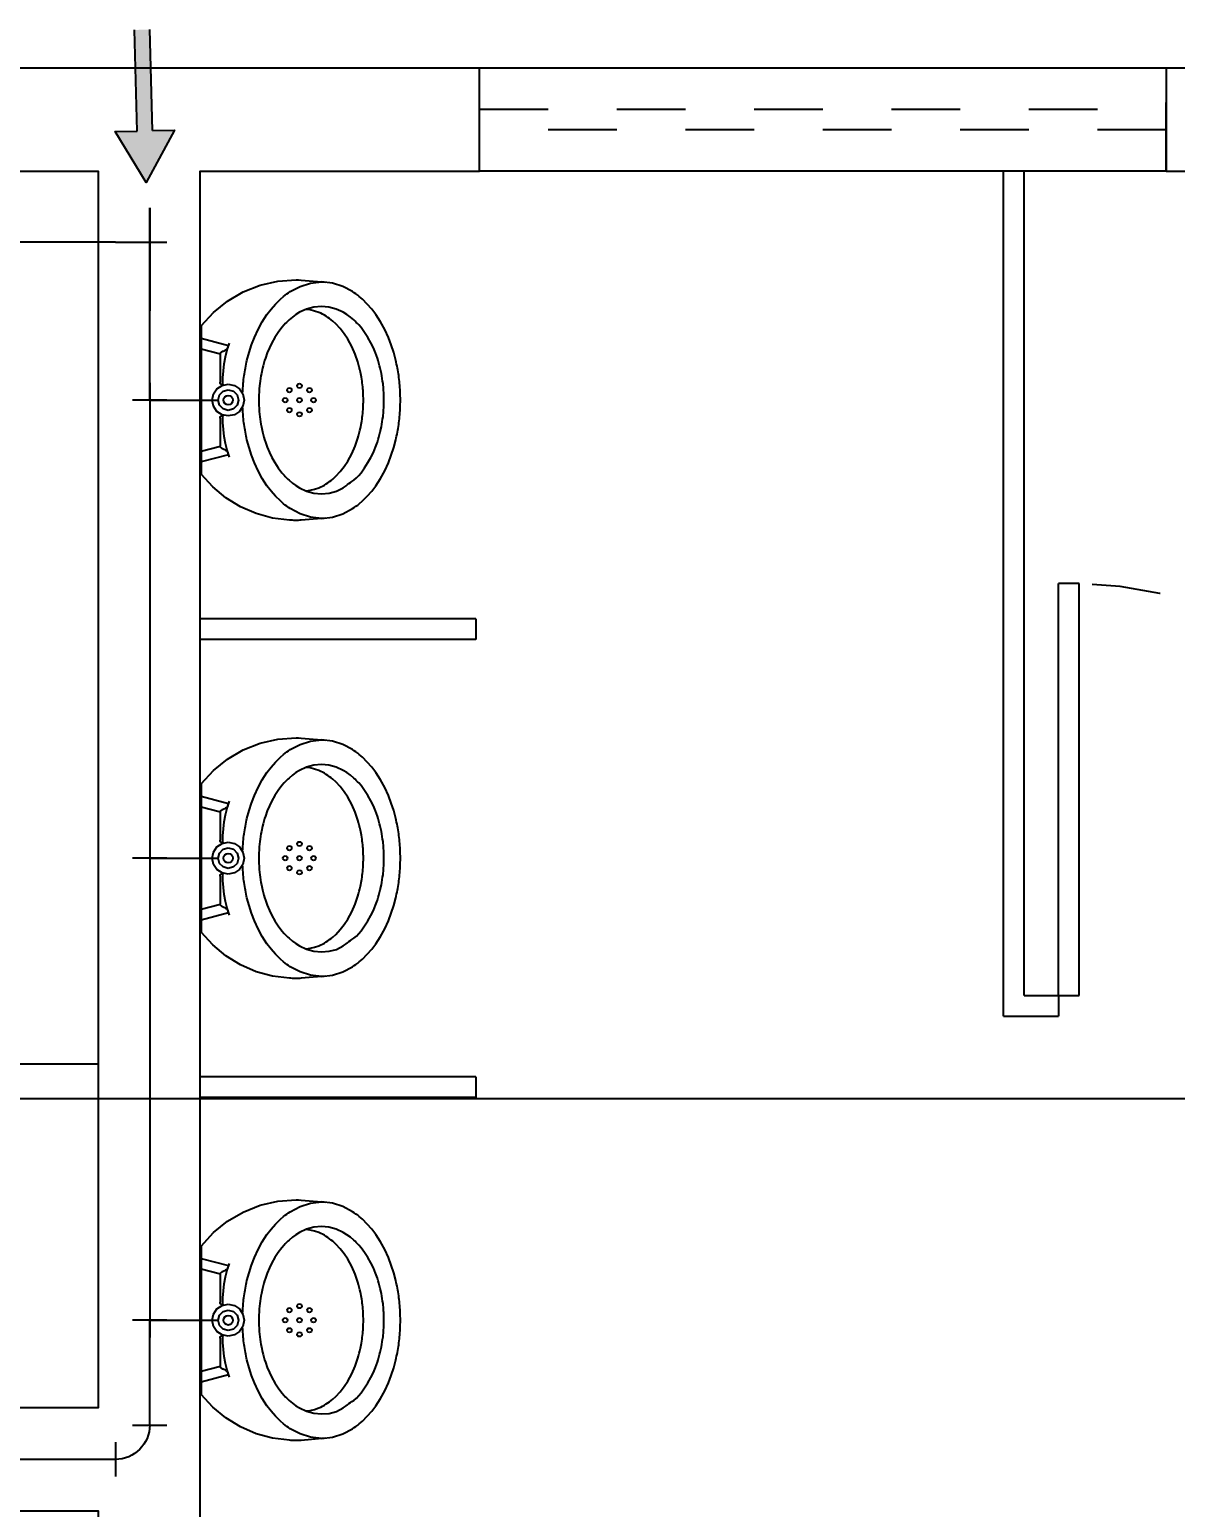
# Model space of a CAD drawing. Header units: millimetres. Extents: x 776 to 1595, y 411 to 1258.
# Drawn here: x 802.384 to 804.052, y 429.282 to 431.433 of the extents above; entities that cross this region are included whole.
import ezdxf

# ---------------------------------------------------------------- set-up
doc = ezdxf.new("R2010")
doc.units = ezdxf.units.MM
doc.linetypes.add('ACAD_ISO03W100', pattern=[30, 12, -18])
for name, color, linetype in [('can02', 2, 'Continuous'), ('CANOS ISO', 2, 'Continuous'), ('ESQUADRIAS', 2, 'Continuous'), ('Fios', 10, 'Continuous'), ('Janela', 2, 'Continuous'), ('pena 01', 1, 'Continuous'), ('pena02', 2, 'Continuous'), ('texto hidro', 1, 'Continuous')]:
    doc.layers.add(name, color=color, linetype=linetype)
doc.styles.get("Standard").update_dxf_attribs({"font": 'ERASLGHT.TTF'})

msp = doc.modelspace()

# ---------------------------------------------------------------- hatches: boundary and pattern name
at = {"layer": 'texto hidro'}
msp.add_hatch(color=256, dxfattribs=at).paths.add_polyline_path([(802.5082, 431.2848), (802.5403, 431.2856), (802.5366, 431.4328), (802.559, 431.4333), (802.5628, 431.2862), (802.5949, 431.287), (802.5535, 431.2109)])

# ---------------------------------------------------------------- linework, layer by layer
at = {"layer": 'can02', "color": 0}
for p, q in [((804.0387, 431.3773), (803.0387, 431.3773)), ((804.0387, 431.2273), (803.0387, 431.2273))]:
    msp.add_line(p, q, dxfattribs=at)
for points in [[(803.0387, 431.3773), (802.0855, 431.3773), (802.0855, 431.2273), (802.4837, 431.2273), (802.4837, 429.4273), (801.5837, 429.4273), (801.5837, 429.2773), (802.4837, 429.2773), (802.4837, 428.9773), (802.6321, 428.9773), (802.6321, 431.2273), (803.0387, 431.2273)], [(804.9919, 431.3773), (804.0387, 431.3773), (804.0387, 431.2273), (804.9919, 431.2273)]]:
    msp.add_lwpolyline(points, close=True, dxfattribs=at)
at = {"layer": 'CANOS ISO', "extrusion": (-1, 0, -5.9952e-15)}
for p, q in [((802.5587, 431.1738, 2.55), (802.5587, 431.0738, 2.55)), ((802.5587, 431.1738, 2.35), (802.5587, 431.0738, 2.35)), ((802.5587, 431.1738, 2.35), (802.5587, 431.1238, 2.45)), ((802.5587, 431.1238, 2.45), (802.5587, 431.1738, 2.55)), ((802.5587, 431.1238, 2.45), (802.5587, 431.0738, 2.35)), ((802.5587, 431.0738, 2.55), (802.5587, 431.1238, 2.45)), ((802.5587, 431.1238, 2.45), (802.5587, 431.0238, 2.45)), ((802.5587, 431.1238, 3.15), (802.5587, 431.1238, 2.55)), ((802.5587, 431.0238, 2.4), (802.5587, 431.0238, 2.5))]:
    msp.add_line(p, q, dxfattribs=at)
at = {"layer": 'CANOS ISO', "extrusion": (1, 0, 1.9984e-15)}
for p, q in [((802.5587, 431.1488, 1.35), (802.5587, 431.0988, 1.35)), ((802.5587, 431.1488, 1.25), (802.5587, 431.0988, 1.25)), ((802.5587, 431.0738, 1.275), (802.5587, 431.0738, 1.325)), ((802.5587, 430.944, 1.275), (802.5587, 430.944, 1.325)), ((802.5587, 430.919, 1.25), (802.5587, 430.869, 1.25)), ((802.5587, 430.844, 1.275), (802.5587, 430.844, 1.325)), ((802.5587, 430.2773, 1.275), (802.5587, 430.2773, 1.325)), ((802.5587, 430.2523, 1.25), (802.5587, 430.2023, 1.25)), ((802.5587, 430.1773, 1.275), (802.5587, 430.1773, 1.325)), ((802.5587, 429.6048, 1.275), (802.5587, 429.6048, 1.325)), ((802.5587, 429.5798, 1.25), (802.5587, 429.5298, 1.25)), ((802.5587, 429.5048, 1.275), (802.5587, 429.5048, 1.325))]:
    msp.add_line(p, q, dxfattribs=at)
at = {"layer": 'CANOS ISO'}
for p, q in [((802.5087, 431.1238, 3.2), (800.6673, 431.1238, 3.2)), ((802.5337, 431.1238, 3.15), (802.5837, 431.1238, 3.15)), ((802.5837, 430.894, 1.15), (802.5337, 430.894, 1.15)), ((802.5587, 430.894, 1.1), (802.6587, 430.894, 1.1)), ((802.5837, 430.2273, 1.15), (802.5337, 430.2273, 1.15)), ((802.5587, 430.2273, 1.1), (802.6587, 430.2273, 1.1)), ((802.5837, 429.5548, 1.15), (802.5337, 429.5548, 1.15)), ((802.5587, 429.5548, 1.1), (802.6587, 429.5548, 1.1)), ((802.5587, 429.5548, 1.1), (802.6587, 429.5548, 1.1))]:
    msp.add_line(p, q, dxfattribs=at)
at = {"layer": 'CANOS ISO', "extrusion": (-1, 0, -1.55431e-15)}
msp.add_line((802.5087, 431.1238, 3.175), (802.5087, 431.1238, 3.225), dxfattribs=at)
at = {"layer": 'CANOS ISO', "extrusion": (-1, 0, -2.44249e-15)}
msp.add_line((802.5587, 431.1238), (802.5587, 431.1238, 2.35), dxfattribs=at)
at = {"layer": 'CANOS ISO', "extrusion": (-1, 0, -3.33067e-15)}
for p, q in [((802.5587, 430.894, 1.3), (802.5587, 431.1238, 1.3)), ((802.5587, 430.894, 1.1), (802.5587, 430.894, 1.3)), ((802.5587, 430.2273, 1.1), (802.5587, 430.2273, 1.3)), ((802.5587, 429.5548, 1.1), (802.5587, 429.5548, 1.3))]:
    msp.add_line(p, q, dxfattribs=at)
at = {"layer": 'CANOS ISO', "extrusion": (1, 0, 3.77476e-15)}
for p, q in [((802.5587, 430.894, 1.3), (802.5587, 430.2273, 1.3)), ((802.5587, 430.2273, 1.3), (802.5587, 429.5548, 1.3)), ((802.5587, 429.4023, 1.3), (802.5587, 429.5548, 1.3)), ((802.5087, 429.3523, 1.3), (802.1678, 429.3523, 1.3))]:
    msp.add_line(p, q, dxfattribs=at)
at = {"layer": 'CANOS ISO', "extrusion": (3.10862e-15, 0, -1)}
for p, q in [((802.5587, 430.894, 1.3), (802.5587, 430.844, 1.3)), ((802.5587, 430.2273, 1.3), (802.5587, 430.1773, 1.3)), ((802.5337, 429.4023, 1.3), (802.5837, 429.4023, 1.3)), ((802.5087, 429.3773, 1.3), (802.5087, 429.3273, 1.3))]:
    msp.add_line(p, q, dxfattribs=at)
at = {"layer": 'CANOS ISO', "extrusion": (1, 0, 2.88658e-15)}
for p, q in [((802.6087, 430.894, 1.125), (802.6087, 430.894, 1.075)), ((802.6087, 430.2273, 1.125), (802.6087, 430.2273, 1.075)), ((802.6087, 429.5548, 1.125), (802.6087, 429.5548, 1.075))]:
    msp.add_line(p, q, dxfattribs=at)
at = {"layer": 'CANOS ISO', "extrusion": (-1, 0, -4.21885e-15)}
msp.add_line((800.5856, 429.8773, 3.2), (804.5187, 429.8773, 3.2), dxfattribs=at)
at = {"layer": 'CANOS ISO', "extrusion": (0, 1, 0)}
msp.add_arc((-802.5087, 3.15, 431.1238), 0.05, 90, 180, dxfattribs=at)
at = {"layer": 'CANOS ISO', "extrusion": (0, 0, -1)}
msp.add_arc((-802.5087, 429.4023, -1.3), 0.05, 180, 270, dxfattribs=at)
at = {"layer": 'ESQUADRIAS', "color": 0}
for p, q in [((803.8321, 430.0273), (803.8821, 430.0273)), ((803.8821, 430.0273), (803.8821, 429.9973)), ((803.8821, 430.0273), (803.9121, 430.0273)), ((803.8021, 429.9973), (803.8821, 429.9973))]:
    msp.add_line(p, q, dxfattribs=at)
at = {"layer": 'Fios', "color": 0}
msp.add_line((802.4837, 429.9273), (801.8337, 429.9273), dxfattribs=at)
for points in [[(802.6949, 431.0515), (802.7196, 431.0612), (802.7453, 431.0672), (802.7717, 431.0692)], [(802.7633, 431.0519), (802.7776, 431.0594), (802.7928, 431.0642), (802.8087, 431.0662)], [(802.7717, 431.0692), (802.7755, 431.0691)], [(802.7755, 431.0691), (802.7793, 431.0688)], [(802.7793, 431.0688), (802.8145, 431.0656)], [(802.854, 431.0519), (802.8398, 431.0594), (802.8246, 431.0642), (802.8087, 431.0662)], [(802.6337, 431.0019), (802.6516, 431.0215), (802.6721, 431.0381), (802.6949, 431.0515)], [(802.7294, 431.0186), (802.7354, 431.0264), (802.742, 431.0338), (802.7489, 431.0408)], [(802.8879, 431.0186), (802.8819, 431.0264), (802.8754, 431.0338), (802.8685, 431.0408)], [(802.7112, 430.9852), (802.7164, 430.9968), (802.7225, 431.0079), (802.7294, 431.0186)], [(802.7769, 431.0218), (802.7715, 431.0184), (802.7664, 431.0148), (802.7615, 431.0107)], [(802.8087, 431.0303), (802.7976, 431.0294), (802.7869, 431.0265), (802.7769, 431.0218)], [(802.8049, 431.0215), (802.7987, 431.0237), (802.7922, 431.0252), (802.7857, 431.0261)], [(802.8404, 431.0218), (802.8304, 431.0265), (802.8197, 431.0294), (802.8087, 431.0303)], [(802.8558, 431.0107), (802.851, 431.0148), (802.8458, 431.0184), (802.8404, 431.0218)], [(802.9062, 430.9852), (802.901, 430.9968), (802.8948, 431.0079), (802.8879, 431.0186)], [(802.6337, 431.0019), (802.6337, 430.7861)], [(802.751, 430.9996), (802.7457, 430.9925), (802.7409, 430.9851), (802.7365, 430.9773)], [(802.847, 430.9827), (802.8419, 430.9906), (802.8361, 430.998), (802.8297, 431.0049)], [(802.8808, 430.9773), (802.8765, 430.9851), (802.8716, 430.9925), (802.8664, 430.9996)], [(802.6337, 430.984), (802.6736, 430.9736)], [(802.6672, 430.9469), (802.669, 430.957), (802.6715, 430.967), (802.6747, 430.9768)], [(802.7003, 430.9518), (802.7033, 430.9632), (802.707, 430.9743), (802.7112, 430.9852)], [(802.7365, 430.9773), (802.733, 430.9701), (802.7299, 430.9627), (802.7272, 430.9551)], [(802.8617, 430.9495), (802.8577, 430.9609), (802.8528, 430.972), (802.847, 430.9827)], [(802.8902, 430.9551), (802.8874, 430.9627), (802.8843, 430.9701), (802.8808, 430.9773)], [(802.917, 430.9518), (802.914, 430.9632), (802.9104, 430.9743), (802.9062, 430.9852)], [(802.6337, 430.9688), (802.6599, 430.962)], [(802.6611, 430.9604), (802.6611, 430.9202)], [(802.6653, 430.9156), (802.6653, 430.9265), (802.6659, 430.9368), (802.6672, 430.9469)], [(802.6498, 430.894), (802.6517, 430.903), (802.6566, 430.9104), (802.664, 430.9153), (802.673, 430.9171)], [(802.6581, 430.894), (802.6601, 430.9015), (802.6655, 430.9068), (802.673, 430.9089)], [(802.6628, 430.9169), (802.6619, 430.9178), (802.6613, 430.9189), (802.6611, 430.9202)], [(802.6665, 430.9158), (802.6639, 430.9163), (802.6628, 430.9169)], [(802.673, 430.9171), (802.682, 430.9153), (802.6893, 430.9104), (802.6943, 430.903), (802.6961, 430.894)], [(802.673, 430.9089), (802.6805, 430.9068), (802.6858, 430.9015), (802.6878, 430.894)], [(802.7587, 430.9086), (802.7592, 430.9103), (802.7604, 430.9115), (802.762, 430.9119)], [(802.762, 430.9053), (802.7604, 430.9058), (802.7592, 430.9069), (802.7587, 430.9086)], [(802.762, 430.9119), (802.7637, 430.9115), (802.7649, 430.9103), (802.7653, 430.9086)], [(802.7653, 430.9086), (802.7649, 430.9069), (802.7637, 430.9058), (802.762, 430.9053)], [(802.7733, 430.9147), (802.7738, 430.9163), (802.775, 430.9175), (802.7766, 430.918)], [(802.7766, 430.9114), (802.775, 430.9118), (802.7738, 430.913), (802.7733, 430.9147)], [(802.7766, 430.918), (802.7783, 430.9175), (802.7795, 430.9163), (802.78, 430.9147)], [(802.78, 430.9147), (802.7795, 430.913), (802.7783, 430.9118), (802.7766, 430.9114)], [(802.7879, 430.9086), (802.7884, 430.9103), (802.7896, 430.9115), (802.7913, 430.9119)], [(802.7913, 430.9053), (802.7896, 430.9058), (802.7884, 430.9069), (802.7879, 430.9086)], [(802.7913, 430.9119), (802.7929, 430.9115), (802.7941, 430.9103), (802.7946, 430.9086)], [(802.7946, 430.9086), (802.7941, 430.9069), (802.7929, 430.9058), (802.7913, 430.9053)], [(802.673, 430.8709), (802.664, 430.8727), (802.6566, 430.8776), (802.6517, 430.885), (802.6498, 430.894)], [(802.673, 430.8791), (802.6655, 430.8812), (802.6601, 430.8865), (802.6581, 430.894)], [(802.6878, 430.894), (802.6858, 430.8865), (802.6805, 430.8812), (802.673, 430.8791)], [(802.6961, 430.894), (802.6943, 430.885), (802.6893, 430.8776), (802.682, 430.8727), (802.673, 430.8709)], [(802.7176, 430.8996), (802.7175, 430.894)], [(802.7175, 430.894), (802.7176, 430.8885)], [(802.7527, 430.894), (802.7531, 430.8957), (802.7543, 430.8969), (802.756, 430.8973)], [(802.756, 430.8907), (802.7543, 430.8912), (802.7531, 430.8923), (802.7527, 430.894)], [(802.756, 430.8973), (802.7577, 430.8969), (802.7588, 430.8957), (802.7593, 430.894)], [(802.7593, 430.894), (802.7588, 430.8923), (802.7577, 430.8912), (802.756, 430.8907)], [(802.7733, 430.894), (802.7738, 430.8957), (802.775, 430.8969), (802.7766, 430.8973)], [(802.7766, 430.8907), (802.775, 430.8912), (802.7738, 430.8923), (802.7733, 430.894)], [(802.7766, 430.8973), (802.7783, 430.8969), (802.7795, 430.8957), (802.78, 430.894)], [(802.78, 430.894), (802.7795, 430.8923), (802.7783, 430.8912), (802.7766, 430.8907)], [(802.794, 430.894), (802.7944, 430.8957), (802.7956, 430.8969), (802.7973, 430.8973)], [(802.7973, 430.8907), (802.7956, 430.8912), (802.7944, 430.8923), (802.794, 430.894)], [(802.7973, 430.8973), (802.799, 430.8969), (802.8002, 430.8957), (802.8006, 430.894)], [(802.8006, 430.894), (802.8002, 430.8923), (802.799, 430.8912), (802.7973, 430.8907)], [(802.8998, 430.894), (802.8998, 430.8996)], [(802.8998, 430.8885), (802.8998, 430.894)], [(802.6611, 430.8679), (802.6613, 430.8691), (802.6619, 430.8702), (802.6628, 430.8712)], [(802.6611, 430.8679), (802.6611, 430.8275)], [(802.6628, 430.8712), (802.6639, 430.8718), (802.6665, 430.8722)], [(802.6672, 430.8411), (802.6659, 430.8513), (802.6653, 430.8615), (802.6653, 430.8724)], [(802.7587, 430.8794), (802.7592, 430.8811), (802.7604, 430.8823), (802.762, 430.8827)], [(802.762, 430.8761), (802.7604, 430.8765), (802.7592, 430.8777), (802.7587, 430.8794)], [(802.762, 430.8827), (802.7637, 430.8823), (802.7649, 430.8811), (802.7653, 430.8794)], [(802.7653, 430.8794), (802.7649, 430.8777), (802.7637, 430.8765), (802.762, 430.8761)], [(802.7733, 430.8734), (802.7738, 430.875), (802.775, 430.8762), (802.7766, 430.8767)], [(802.7766, 430.87), (802.775, 430.8705), (802.7738, 430.8717), (802.7733, 430.8734)], [(802.7766, 430.8767), (802.7783, 430.8762), (802.7795, 430.875), (802.78, 430.8734)], [(802.78, 430.8734), (802.7795, 430.8717), (802.7783, 430.8705), (802.7766, 430.87)], [(802.7879, 430.8794), (802.7884, 430.8811), (802.7896, 430.8823), (802.7913, 430.8827)], [(802.7913, 430.8761), (802.7896, 430.8765), (802.7884, 430.8777), (802.7879, 430.8794)], [(802.7913, 430.8827), (802.7929, 430.8823), (802.7941, 430.8811), (802.7946, 430.8794)], [(802.7946, 430.8794), (802.7941, 430.8777), (802.7929, 430.8765), (802.7913, 430.8761)], [(802.6599, 430.8261), (802.6337, 430.8192)], [(802.6747, 430.8112), (802.6715, 430.821), (802.669, 430.831), (802.6672, 430.8411)], [(802.7112, 430.8028), (802.707, 430.8137), (802.7033, 430.8249), (802.7003, 430.8362)], [(802.7272, 430.8329), (802.7299, 430.8253), (802.733, 430.8179), (802.7365, 430.8107)], [(802.847, 430.8053), (802.8528, 430.816), (802.8577, 430.8271), (802.8617, 430.8386)], [(802.8808, 430.8107), (802.8843, 430.8179), (802.8874, 430.8253), (802.8902, 430.8329)], [(802.9062, 430.8028), (802.9104, 430.8137), (802.914, 430.8249), (802.917, 430.8362)], [(802.6736, 430.8144), (802.6337, 430.804)], [(802.7294, 430.7694), (802.7225, 430.7801), (802.7164, 430.7912), (802.7112, 430.8028)], [(802.7365, 430.8107), (802.7409, 430.803), (802.7457, 430.7956), (802.751, 430.7884)], [(802.8297, 430.7831), (802.8361, 430.79), (802.8419, 430.7974), (802.847, 430.8053)], [(802.8664, 430.7884), (802.8716, 430.7956), (802.8765, 430.803), (802.8808, 430.8107)], [(802.8879, 430.7694), (802.8948, 430.7801), (802.901, 430.7912), (802.9062, 430.8028)], [(802.6907, 430.7387), (802.6695, 430.7518), (802.6504, 430.7676), (802.6337, 430.7861)], [(802.8558, 430.7773), (802.8597, 430.7807), (802.8632, 430.7844), (802.8664, 430.7884)], [(802.7489, 430.7472), (802.742, 430.7542), (802.7354, 430.7616), (802.7294, 430.7694)], [(802.7615, 430.7773), (802.7664, 430.7732), (802.7715, 430.7696), (802.7769, 430.7662)], [(802.7769, 430.7662), (802.7869, 430.7615), (802.7976, 430.7587), (802.8087, 430.7577)], [(802.7858, 430.762), (802.7923, 430.7628), (802.7987, 430.7643), (802.8049, 430.7665)], [(802.8087, 430.7577), (802.8198, 430.7585), (802.8305, 430.7613), (802.8404, 430.7662)], [(802.853, 430.7757), (802.8558, 430.7773)], [(802.8685, 430.7472), (802.8754, 430.7542), (802.8819, 430.7616), (802.8879, 430.7694)], [(802.7621, 430.7194), (802.7374, 430.7222), (802.7135, 430.7288), (802.6907, 430.7387)], [(802.8087, 430.7219), (802.7928, 430.7238), (802.7776, 430.7286), (802.7633, 430.7361)], [(802.8145, 430.7224), (802.7793, 430.7192)], [(802.8087, 430.7219), (802.8246, 430.7238), (802.8398, 430.7286), (802.854, 430.7361)], [(802.6949, 430.3848), (802.7196, 430.3946), (802.7453, 430.4005), (802.7717, 430.4025)], [(802.7633, 430.3853), (802.7776, 430.3928), (802.7928, 430.3975), (802.8087, 430.3995)], [(802.7717, 430.4025), (802.7755, 430.4024)], [(802.7755, 430.4024), (802.7793, 430.4022)], [(802.7793, 430.4022), (802.8145, 430.399)], [(802.854, 430.3853), (802.8398, 430.3928), (802.8246, 430.3975), (802.8087, 430.3995)], [(802.6337, 430.3353), (802.6516, 430.3548), (802.6721, 430.3714), (802.6949, 430.3848)], [(802.7294, 430.3519), (802.7354, 430.3597), (802.742, 430.3671), (802.7489, 430.3742)], [(802.8879, 430.3519), (802.8819, 430.3597), (802.8754, 430.3671), (802.8685, 430.3742)], [(802.7112, 430.3185), (802.7164, 430.3301), (802.7225, 430.3412), (802.7294, 430.3519)], [(802.7769, 430.3551), (802.7715, 430.3518), (802.7664, 430.3481), (802.7615, 430.344)], [(802.8087, 430.3637), (802.7976, 430.3627), (802.7869, 430.3599), (802.7769, 430.3551)], [(802.8049, 430.3549), (802.7987, 430.357), (802.7922, 430.3586), (802.7857, 430.3594)], [(802.8404, 430.3551), (802.8304, 430.3599), (802.8197, 430.3627), (802.8087, 430.3637)], [(802.8558, 430.344), (802.851, 430.3481), (802.8458, 430.3518), (802.8404, 430.3551)], [(802.9062, 430.3185), (802.901, 430.3301), (802.8948, 430.3412), (802.8879, 430.3519)], [(802.6337, 430.3353), (802.6337, 430.1194)], [(802.751, 430.3329), (802.7457, 430.3258), (802.7409, 430.3184), (802.7365, 430.3107)], [(802.847, 430.3161), (802.8419, 430.324), (802.8361, 430.3314), (802.8297, 430.3382)], [(802.8808, 430.3107), (802.8765, 430.3184), (802.8716, 430.3258), (802.8664, 430.3329)], [(802.6337, 430.3174), (802.6736, 430.3069)], [(802.6672, 430.2803), (802.669, 430.2904), (802.6715, 430.3003), (802.6747, 430.3101)], [(802.7003, 430.2852), (802.7033, 430.2965), (802.707, 430.3076), (802.7112, 430.3185)], [(802.7365, 430.3107), (802.733, 430.3034), (802.7299, 430.296), (802.7272, 430.2885)], [(802.8617, 430.2828), (802.8577, 430.2943), (802.8528, 430.3053), (802.847, 430.3161)], [(802.8902, 430.2885), (802.8874, 430.296), (802.8843, 430.3034), (802.8808, 430.3107)], [(802.917, 430.2852), (802.914, 430.2965), (802.9104, 430.3076), (802.9062, 430.3185)], [(802.6337, 430.3021), (802.6599, 430.2953)], [(802.6611, 430.2937), (802.6611, 430.2535)], [(802.6653, 430.2489), (802.6653, 430.2598), (802.6659, 430.2701), (802.6672, 430.2803)], [(802.6498, 430.2273), (802.6517, 430.2363), (802.6566, 430.2437), (802.664, 430.2487), (802.673, 430.2505)], [(802.6581, 430.2273), (802.6601, 430.2348), (802.6655, 430.2402), (802.673, 430.2422)], [(802.6628, 430.2502), (802.6619, 430.2511), (802.6613, 430.2522), (802.6611, 430.2535)], [(802.6665, 430.2492), (802.6639, 430.2496), (802.6628, 430.2502)], [(802.673, 430.2505), (802.682, 430.2487), (802.6893, 430.2437), (802.6943, 430.2363), (802.6961, 430.2273)], [(802.673, 430.2422), (802.6805, 430.2402), (802.6858, 430.2348), (802.6878, 430.2273)], [(802.7587, 430.2419), (802.7592, 430.2436), (802.7604, 430.2448), (802.762, 430.2453)], [(802.762, 430.2386), (802.7604, 430.2391), (802.7592, 430.2403), (802.7587, 430.2419)], [(802.762, 430.2453), (802.7637, 430.2448), (802.7649, 430.2436), (802.7653, 430.2419)], [(802.7653, 430.2419), (802.7649, 430.2403), (802.7637, 430.2391), (802.762, 430.2386)], [(802.7733, 430.248), (802.7738, 430.2497), (802.775, 430.2509), (802.7766, 430.2513)], [(802.7766, 430.2447), (802.775, 430.2451), (802.7738, 430.2463), (802.7733, 430.248)], [(802.7766, 430.2513), (802.7783, 430.2509), (802.7795, 430.2497), (802.78, 430.248)], [(802.78, 430.248), (802.7795, 430.2463), (802.7783, 430.2451), (802.7766, 430.2447)], [(802.7879, 430.2419), (802.7884, 430.2436), (802.7896, 430.2448), (802.7913, 430.2453)], [(802.7913, 430.2386), (802.7896, 430.2391), (802.7884, 430.2403), (802.7879, 430.2419)], [(802.7913, 430.2453), (802.7929, 430.2448), (802.7941, 430.2436), (802.7946, 430.2419)], [(802.7946, 430.2419), (802.7941, 430.2403), (802.7929, 430.2391), (802.7913, 430.2386)], [(802.673, 430.2042), (802.664, 430.206), (802.6566, 430.211), (802.6517, 430.2183), (802.6498, 430.2273)], [(802.673, 430.2125), (802.6655, 430.2145), (802.6601, 430.2198), (802.6581, 430.2273)], [(802.6961, 430.2273), (802.6943, 430.2183), (802.6893, 430.211), (802.682, 430.206), (802.673, 430.2042)], [(802.6878, 430.2273), (802.6858, 430.2198), (802.6805, 430.2145), (802.673, 430.2125)], [(802.7176, 430.2329), (802.7175, 430.2273)], [(802.7175, 430.2273), (802.7176, 430.2218)], [(802.7527, 430.2273), (802.7531, 430.229), (802.7543, 430.2302), (802.756, 430.2306)], [(802.756, 430.224), (802.7543, 430.2245), (802.7531, 430.2257), (802.7527, 430.2273)], [(802.756, 430.2306), (802.7577, 430.2302), (802.7588, 430.229), (802.7593, 430.2273)], [(802.7593, 430.2273), (802.7588, 430.2257), (802.7577, 430.2245), (802.756, 430.224)], [(802.7733, 430.2273), (802.7738, 430.229), (802.775, 430.2302), (802.7766, 430.2306)], [(802.7766, 430.224), (802.775, 430.2245), (802.7738, 430.2257), (802.7733, 430.2273)], [(802.7766, 430.2306), (802.7783, 430.2302), (802.7795, 430.229), (802.78, 430.2273)], [(802.78, 430.2273), (802.7795, 430.2257), (802.7783, 430.2245), (802.7766, 430.224)], [(802.794, 430.2273), (802.7944, 430.229), (802.7956, 430.2302), (802.7973, 430.2306)], [(802.7973, 430.224), (802.7956, 430.2245), (802.7944, 430.2257), (802.794, 430.2273)], [(802.7973, 430.2306), (802.799, 430.2302), (802.8002, 430.229), (802.8006, 430.2273)], [(802.8006, 430.2273), (802.8002, 430.2257), (802.799, 430.2245), (802.7973, 430.224)], [(802.8998, 430.2273), (802.8998, 430.2329)], [(802.8998, 430.2218), (802.8998, 430.2273)], [(802.6611, 430.2012), (802.6613, 430.2025), (802.6619, 430.2036), (802.6628, 430.2045)], [(802.6611, 430.2012), (802.6611, 430.1608)], [(802.6628, 430.2045), (802.6639, 430.2051), (802.6665, 430.2055)], [(802.6672, 430.1744), (802.6659, 430.1846), (802.6653, 430.1948), (802.6653, 430.2057)], [(802.7587, 430.2127), (802.7592, 430.2144), (802.7604, 430.2156), (802.762, 430.216)], [(802.762, 430.2094), (802.7604, 430.2099), (802.7592, 430.2111), (802.7587, 430.2127)], [(802.762, 430.216), (802.7637, 430.2156), (802.7649, 430.2144), (802.7653, 430.2127)], [(802.7653, 430.2127), (802.7649, 430.2111), (802.7637, 430.2099), (802.762, 430.2094)], [(802.7733, 430.2067), (802.7738, 430.2084), (802.775, 430.2095), (802.7766, 430.21)], [(802.7766, 430.2034), (802.775, 430.2038), (802.7738, 430.205), (802.7733, 430.2067)], [(802.7766, 430.21), (802.7783, 430.2095), (802.7795, 430.2084), (802.78, 430.2067)], [(802.78, 430.2067), (802.7795, 430.205), (802.7783, 430.2038), (802.7766, 430.2034)], [(802.7879, 430.2127), (802.7884, 430.2144), (802.7896, 430.2156), (802.7913, 430.216)], [(802.7913, 430.2094), (802.7896, 430.2099), (802.7884, 430.2111), (802.7879, 430.2127)], [(802.7913, 430.216), (802.7929, 430.2156), (802.7941, 430.2144), (802.7946, 430.2127)], [(802.7946, 430.2127), (802.7941, 430.2111), (802.7929, 430.2099), (802.7913, 430.2094)], [(802.6599, 430.1594), (802.6337, 430.1525)], [(802.6747, 430.1446), (802.6715, 430.1544), (802.669, 430.1643), (802.6672, 430.1744)], [(802.7112, 430.1361), (802.707, 430.1471), (802.7033, 430.1582), (802.7003, 430.1695)], [(802.7272, 430.1662), (802.7299, 430.1587), (802.733, 430.1512), (802.7365, 430.144)], [(802.847, 430.1386), (802.8528, 430.1493), (802.8577, 430.1604), (802.8617, 430.1719)], [(802.8808, 430.144), (802.8843, 430.1512), (802.8874, 430.1587), (802.8902, 430.1662)], [(802.9062, 430.1361), (802.9104, 430.1471), (802.914, 430.1582), (802.917, 430.1695)], [(802.6736, 430.1478), (802.6337, 430.1373)], [(802.7294, 430.1028), (802.7225, 430.1134), (802.7164, 430.1246), (802.7112, 430.1361)], [(802.7365, 430.144), (802.7409, 430.1363), (802.7457, 430.1289), (802.751, 430.1218)], [(802.8297, 430.1164), (802.8361, 430.1233), (802.8419, 430.1307), (802.847, 430.1386)], [(802.8664, 430.1218), (802.8716, 430.1289), (802.8765, 430.1363), (802.8808, 430.144)], [(802.8879, 430.1028), (802.8948, 430.1134), (802.901, 430.1246), (802.9062, 430.1361)], [(802.6907, 430.0721), (802.6695, 430.0851), (802.6504, 430.101), (802.6337, 430.1194)], [(802.8558, 430.1107), (802.8597, 430.114), (802.8632, 430.1178), (802.8664, 430.1218)], [(802.7489, 430.0805), (802.742, 430.0876), (802.7354, 430.0949), (802.7294, 430.1028)], [(802.7615, 430.1107), (802.7664, 430.1066), (802.7715, 430.1029), (802.7769, 430.0996)], [(802.7769, 430.0996), (802.7869, 430.0949), (802.7976, 430.092), (802.8087, 430.091)], [(802.7858, 430.0953), (802.7923, 430.0961), (802.7987, 430.0976), (802.8049, 430.0998)], [(802.8087, 430.091), (802.8198, 430.0918), (802.8305, 430.0946), (802.8404, 430.0996)], [(802.853, 430.109), (802.8558, 430.1107)], [(802.8685, 430.0805), (802.8754, 430.0876), (802.8819, 430.0949), (802.8879, 430.1028)], [(802.7621, 430.0527), (802.7374, 430.0556), (802.7135, 430.0621), (802.6907, 430.0721)], [(802.8087, 430.0552), (802.7928, 430.0572), (802.7776, 430.0619), (802.7633, 430.0694)], [(802.8087, 430.0552), (802.8246, 430.0572), (802.8398, 430.0619), (802.854, 430.0694)], [(802.8145, 430.0557), (802.7793, 430.0525)], [(802.6949, 429.7123), (802.7196, 429.7221), (802.7453, 429.728), (802.7717, 429.73)], [(802.7633, 429.7128), (802.7776, 429.7202), (802.7928, 429.725), (802.8087, 429.727)], [(802.7717, 429.73), (802.7755, 429.7299)], [(802.7755, 429.7299), (802.7793, 429.7297)], [(802.7793, 429.7297), (802.8145, 429.7265)], [(802.854, 429.7128), (802.8398, 429.7202), (802.8246, 429.725), (802.8087, 429.727)], [(802.6337, 429.6628), (802.6516, 429.6823), (802.6721, 429.6989), (802.6949, 429.7123)], [(802.7294, 429.6794), (802.7354, 429.6872), (802.742, 429.6946), (802.7489, 429.7017)], [(802.7769, 429.6826), (802.7715, 429.6793), (802.7664, 429.6756), (802.7615, 429.6715)], [(802.8087, 429.6912), (802.7976, 429.6902), (802.7869, 429.6873), (802.7769, 429.6826)], [(802.8049, 429.6824), (802.7987, 429.6845), (802.7922, 429.6861), (802.7857, 429.6869)], [(802.8404, 429.6826), (802.8304, 429.6873), (802.8197, 429.6902), (802.8087, 429.6912)], [(802.8558, 429.6715), (802.851, 429.6756), (802.8458, 429.6793), (802.8404, 429.6826)], [(802.8879, 429.6794), (802.8819, 429.6872), (802.8754, 429.6946), (802.8685, 429.7017)], [(802.6337, 429.6628), (802.6337, 429.4469)], [(802.7112, 429.646), (802.7164, 429.6576), (802.7225, 429.6687), (802.7294, 429.6794)], [(802.847, 429.6436), (802.8419, 429.6515), (802.8361, 429.6589), (802.8297, 429.6657)], [(802.9062, 429.646), (802.901, 429.6576), (802.8948, 429.6687), (802.8879, 429.6794)], [(802.6337, 429.6449), (802.6736, 429.6344)], [(802.7003, 429.6127), (802.7033, 429.624), (802.707, 429.6351), (802.7112, 429.646)], [(802.751, 429.6604), (802.7457, 429.6533), (802.7409, 429.6459), (802.7365, 429.6382)], [(802.8617, 429.6103), (802.8577, 429.6218), (802.8528, 429.6328), (802.847, 429.6436)], [(802.8808, 429.6382), (802.8765, 429.6459), (802.8716, 429.6533), (802.8664, 429.6604)], [(802.917, 429.6127), (802.914, 429.624), (802.9104, 429.6351), (802.9062, 429.646)], [(802.6337, 429.6296), (802.6599, 429.6228)], [(802.6611, 429.6212), (802.6611, 429.581)], [(802.6672, 429.6078), (802.669, 429.6179), (802.6715, 429.6278), (802.6747, 429.6376)], [(802.7365, 429.6382), (802.733, 429.6309), (802.7299, 429.6235), (802.7272, 429.616)], [(802.8902, 429.616), (802.8874, 429.6235), (802.8843, 429.6309), (802.8808, 429.6382)], [(802.6653, 429.5764), (802.6653, 429.5873), (802.6659, 429.5976), (802.6672, 429.6078)], [(802.6498, 429.5548), (802.6517, 429.5638), (802.6566, 429.5712), (802.664, 429.5762), (802.673, 429.578)], [(802.6628, 429.5777), (802.6619, 429.5786), (802.6613, 429.5797), (802.6611, 429.581)], [(802.6665, 429.5767), (802.6639, 429.5771), (802.6628, 429.5777)], [(802.673, 429.578), (802.682, 429.5762), (802.6893, 429.5712), (802.6943, 429.5638), (802.6961, 429.5548)], [(802.7733, 429.5755), (802.7738, 429.5772), (802.775, 429.5783), (802.7766, 429.5788)], [(802.7766, 429.5722), (802.775, 429.5726), (802.7738, 429.5738), (802.7733, 429.5755)], [(802.7766, 429.5788), (802.7783, 429.5783), (802.7795, 429.5772), (802.78, 429.5755)], [(802.78, 429.5755), (802.7795, 429.5738), (802.7783, 429.5726), (802.7766, 429.5722)], [(802.673, 429.5317), (802.664, 429.5335), (802.6566, 429.5385), (802.6517, 429.5458), (802.6498, 429.5548)], [(802.6581, 429.5548), (802.6601, 429.5623), (802.6655, 429.5677), (802.673, 429.5697)], [(802.673, 429.54), (802.6655, 429.542), (802.6601, 429.5473), (802.6581, 429.5548)], [(802.673, 429.5697), (802.6805, 429.5677), (802.6858, 429.5623), (802.6878, 429.5548)], [(802.6961, 429.5548), (802.6943, 429.5458), (802.6893, 429.5385), (802.682, 429.5335), (802.673, 429.5317)], [(802.6878, 429.5548), (802.6858, 429.5473), (802.6805, 429.542), (802.673, 429.54)], [(802.7176, 429.5604), (802.7175, 429.5548)], [(802.7175, 429.5548), (802.7176, 429.5493)], [(802.7527, 429.5548), (802.7531, 429.5565), (802.7543, 429.5577), (802.756, 429.5581)], [(802.756, 429.5515), (802.7543, 429.552), (802.7531, 429.5532), (802.7527, 429.5548)], [(802.756, 429.5581), (802.7577, 429.5577), (802.7588, 429.5565), (802.7593, 429.5548)], [(802.7593, 429.5548), (802.7588, 429.5532), (802.7577, 429.552), (802.756, 429.5515)], [(802.7587, 429.5694), (802.7592, 429.5711), (802.7604, 429.5723), (802.762, 429.5728)], [(802.762, 429.5661), (802.7604, 429.5666), (802.7592, 429.5678), (802.7587, 429.5694)], [(802.762, 429.5728), (802.7637, 429.5723), (802.7649, 429.5711), (802.7653, 429.5694)], [(802.7653, 429.5694), (802.7649, 429.5678), (802.7637, 429.5666), (802.762, 429.5661)], [(802.7733, 429.5548), (802.7738, 429.5565), (802.775, 429.5577), (802.7766, 429.5581)], [(802.7766, 429.5515), (802.775, 429.552), (802.7738, 429.5532), (802.7733, 429.5548)], [(802.7766, 429.5581), (802.7783, 429.5577), (802.7795, 429.5565), (802.78, 429.5548)], [(802.78, 429.5548), (802.7795, 429.5532), (802.7783, 429.552), (802.7766, 429.5515)], [(802.7879, 429.5694), (802.7884, 429.5711), (802.7896, 429.5723), (802.7913, 429.5728)], [(802.7913, 429.5661), (802.7896, 429.5666), (802.7884, 429.5678), (802.7879, 429.5694)], [(802.7913, 429.5728), (802.7929, 429.5723), (802.7941, 429.5711), (802.7946, 429.5694)], [(802.7946, 429.5694), (802.7941, 429.5678), (802.7929, 429.5666), (802.7913, 429.5661)], [(802.794, 429.5548), (802.7944, 429.5565), (802.7956, 429.5577), (802.7973, 429.5581)], [(802.7973, 429.5515), (802.7956, 429.552), (802.7944, 429.5532), (802.794, 429.5548)], [(802.7973, 429.5581), (802.799, 429.5577), (802.8002, 429.5565), (802.8006, 429.5548)], [(802.8006, 429.5548), (802.8002, 429.5532), (802.799, 429.552), (802.7973, 429.5515)], [(802.8998, 429.5548), (802.8998, 429.5604)], [(802.8998, 429.5493), (802.8998, 429.5548)], [(802.6611, 429.5287), (802.6613, 429.53), (802.6619, 429.5311), (802.6628, 429.532)], [(802.6628, 429.532), (802.6639, 429.5326), (802.6665, 429.533)], [(802.6672, 429.5019), (802.6659, 429.5121), (802.6653, 429.5223), (802.6653, 429.5332)], [(802.7587, 429.5402), (802.7592, 429.5419), (802.7604, 429.5431), (802.762, 429.5435)], [(802.762, 429.5369), (802.7604, 429.5374), (802.7592, 429.5386), (802.7587, 429.5402)], [(802.762, 429.5435), (802.7637, 429.5431), (802.7649, 429.5419), (802.7653, 429.5402)], [(802.7653, 429.5402), (802.7649, 429.5386), (802.7637, 429.5374), (802.762, 429.5369)], [(802.7733, 429.5342), (802.7738, 429.5359), (802.775, 429.537), (802.7766, 429.5375)], [(802.7766, 429.5309), (802.775, 429.5313), (802.7738, 429.5325), (802.7733, 429.5342)], [(802.7766, 429.5375), (802.7783, 429.537), (802.7795, 429.5359), (802.78, 429.5342)], [(802.78, 429.5342), (802.7795, 429.5325), (802.7783, 429.5313), (802.7766, 429.5309)], [(802.7879, 429.5402), (802.7884, 429.5419), (802.7896, 429.5431), (802.7913, 429.5435)], [(802.7913, 429.5369), (802.7896, 429.5374), (802.7884, 429.5386), (802.7879, 429.5402)], [(802.7913, 429.5435), (802.7929, 429.5431), (802.7941, 429.5419), (802.7946, 429.5402)], [(802.7946, 429.5402), (802.7941, 429.5386), (802.7929, 429.5374), (802.7913, 429.5369)], [(802.6611, 429.5287), (802.6611, 429.4883)], [(802.6747, 429.4721), (802.6715, 429.4819), (802.669, 429.4918), (802.6672, 429.5019)], [(802.7112, 429.4636), (802.707, 429.4746), (802.7033, 429.4857), (802.7003, 429.497)], [(802.7272, 429.4937), (802.7299, 429.4862), (802.733, 429.4787), (802.7365, 429.4715)], [(802.847, 429.4661), (802.8528, 429.4768), (802.8577, 429.4879), (802.8617, 429.4994)], [(802.8808, 429.4715), (802.8843, 429.4787), (802.8874, 429.4862), (802.8902, 429.4937)], [(802.9062, 429.4636), (802.9104, 429.4746), (802.914, 429.4857), (802.917, 429.497)], [(802.6599, 429.4869), (802.6337, 429.48)], [(802.6736, 429.4753), (802.6337, 429.4648)], [(802.7365, 429.4715), (802.7409, 429.4638), (802.7457, 429.4564), (802.751, 429.4493)], [(802.8664, 429.4493), (802.8716, 429.4564), (802.8765, 429.4638), (802.8808, 429.4715)], [(802.6907, 429.3996), (802.6695, 429.4126), (802.6504, 429.4285), (802.6337, 429.4469)], [(802.7294, 429.4303), (802.7225, 429.4409), (802.7164, 429.4521), (802.7112, 429.4636)], [(802.8297, 429.4439), (802.8361, 429.4508), (802.8419, 429.4582), (802.847, 429.4661)], [(802.8558, 429.4382), (802.8597, 429.4415), (802.8632, 429.4453), (802.8664, 429.4493)], [(802.8879, 429.4303), (802.8948, 429.4409), (802.901, 429.4521), (802.9062, 429.4636)], [(802.7489, 429.408), (802.742, 429.4151), (802.7354, 429.4224), (802.7294, 429.4303)], [(802.7615, 429.4382), (802.7664, 429.4341), (802.7715, 429.4304), (802.7769, 429.4271)], [(802.7769, 429.4271), (802.7869, 429.4223), (802.7976, 429.4195), (802.8087, 429.4185)], [(802.7858, 429.4228), (802.7923, 429.4236), (802.7987, 429.4251), (802.8049, 429.4273)], [(802.8087, 429.4185), (802.8198, 429.4193), (802.8305, 429.4221), (802.8404, 429.4271)], [(802.853, 429.4365), (802.8558, 429.4382)], [(802.8685, 429.408), (802.8754, 429.4151), (802.8819, 429.4224), (802.8879, 429.4303)], [(802.7621, 429.3802), (802.7374, 429.3831), (802.7135, 429.3896), (802.6907, 429.3996)], [(802.8087, 429.3827), (802.7928, 429.3847), (802.7776, 429.3894), (802.7633, 429.3969)], [(802.8145, 429.3832), (802.7793, 429.38)], [(802.8087, 429.3827), (802.8246, 429.3847), (802.8398, 429.3894), (802.854, 429.3969)]]:
    msp.add_lwpolyline(points, dxfattribs=at)
for points in [[(802.7489, 431.0408), (802.7534, 431.0449, -0.029431), (802.7633, 431.0519)], [(802.8685, 431.0408), (802.8639, 431.0449, 0.029425), (802.854, 431.0519)], [(802.8156, 431.016, 0.04999), (802.8049, 431.0215)], [(802.8297, 431.0049), (802.8252, 431.0089, 0.029703), (802.8156, 431.016)], [(802.7615, 431.0107, 0.020792), (802.7543, 431.0035), (802.751, 430.9996)], [(802.8664, 430.9996), (802.8631, 431.0035, 0.020792), (802.8558, 431.0107)], [(802.6599, 430.962, -0.16918), (802.6608, 430.9614)], [(802.6608, 430.9614, -0.165857), (802.6611, 430.9604)], [(802.6611, 430.9604, -0.171026), (802.662, 430.9631)], [(802.662, 430.9631, -0.171059), (802.6644, 430.9646)], [(802.669, 430.9667, -0.103814), (802.6644, 430.9646)], [(802.6724, 430.9705, -0.103795), (802.669, 430.9667)], [(802.6961, 430.9296, -0.020456), (802.7003, 430.9518)], [(802.7272, 430.9551, 0.018631), (802.7229, 430.9404), (802.7213, 430.9329)], [(802.896, 430.9329), (802.8944, 430.9404, 0.018626), (802.8902, 430.9551)], [(802.9212, 430.9296, 0.020461), (802.917, 430.9518)], [(802.7213, 430.9329, 0.01508), (802.7189, 430.9181), (802.7182, 430.9107)], [(802.867, 430.9273), (802.8655, 430.9347, 0.016262), (802.8617, 430.9495)], [(802.8991, 430.9107), (802.8984, 430.9181, 0.015079), (802.896, 430.9329)], [(802.6939, 430.9036, -0.010835), (802.6948, 430.9185)], [(802.6948, 430.9185, -0.015738), (802.6961, 430.9296)], [(802.7182, 430.9107, 0.013893), (802.7176, 430.8996)], [(802.8686, 430.9162, 0.015643), (802.867, 430.9273)], [(802.8695, 430.9051, 0.013175), (802.8686, 430.9162)], [(802.8998, 430.8996, 0.012771), (802.8991, 430.9107)], [(802.9226, 430.9185, 0.015735), (802.9212, 430.9296)], [(802.9237, 430.894, 0.017734), (802.9226, 430.9185)], [(802.666, 430.894, -1), (802.6799, 430.894)], [(802.6799, 430.894, -1), (802.666, 430.894)], [(802.7176, 430.8885, 0.013893), (802.7182, 430.8773)], [(802.8698, 430.894, 0.014052), (802.8695, 430.9051)], [(802.8695, 430.8829, 0.014052), (802.8698, 430.894)], [(802.8991, 430.8773, 0.012772), (802.8998, 430.8885)], [(802.9226, 430.8695, 0.017734), (802.9237, 430.894)], [(802.6948, 430.8695, -0.010834), (802.6939, 430.8844)], [(802.6961, 430.8584, -0.015739), (802.6948, 430.8695)], [(802.7182, 430.8773), (802.7189, 430.8699, 0.015079), (802.7213, 430.8551)], [(802.867, 430.8607, 0.015642), (802.8686, 430.8718)], [(802.8686, 430.8718, 0.013175), (802.8695, 430.8829)], [(802.896, 430.8551, 0.015078), (802.8984, 430.8699), (802.8991, 430.8773)], [(802.9212, 430.8584, 0.015737), (802.9226, 430.8695)], [(802.7003, 430.8362, -0.020455), (802.6961, 430.8584)], [(802.7213, 430.8551), (802.7229, 430.8476, 0.018631), (802.7272, 430.8329)], [(802.8617, 430.8386, 0.016259), (802.8655, 430.8533), (802.867, 430.8607)], [(802.8902, 430.8329, 0.018626), (802.8944, 430.8476), (802.896, 430.8551)], [(802.917, 430.8362, 0.02046), (802.9212, 430.8584)], [(802.6608, 430.8266, -0.16594), (802.6599, 430.8261)], [(802.6611, 430.8275, -0.165884), (802.6608, 430.8266)], [(802.662, 430.8249, -0.171026), (802.6611, 430.8275)], [(802.6644, 430.8234, -0.171066), (802.662, 430.8249)], [(802.6644, 430.8234, -0.103794), (802.669, 430.8213)], [(802.669, 430.8213, -0.103805), (802.6724, 430.8176)], [(802.751, 430.7884), (802.7543, 430.7846, 0.02081), (802.7615, 430.7773)], [(802.8156, 430.772, 0.02971), (802.8252, 430.7791), (802.8297, 430.7831)], [(802.8049, 430.7665, 0.050002), (802.8156, 430.772)], [(802.8404, 430.7662), (802.8447, 430.7693, -0.021616), (802.853, 430.7757)], [(802.7633, 430.7361, -0.029418), (802.7534, 430.7431), (802.7489, 430.7472)], [(802.854, 430.7361, 0.029412), (802.8639, 430.7431), (802.8685, 430.7472)], [(802.7707, 430.7189, -0.025506), (802.7621, 430.7194)], [(802.7793, 430.7192, -0.025489), (802.7707, 430.7189)], [(802.7489, 430.3742), (802.7534, 430.3782, -0.029431), (802.7633, 430.3853)], [(802.8685, 430.3742), (802.8639, 430.3782, 0.029425), (802.854, 430.3853)], [(802.8156, 430.3493, 0.04999), (802.8049, 430.3549)], [(802.8297, 430.3382), (802.8252, 430.3422, 0.029703), (802.8156, 430.3493)], [(802.7615, 430.344, 0.020792), (802.7543, 430.3368), (802.751, 430.3329)], [(802.8664, 430.3329), (802.8631, 430.3368, 0.020792), (802.8558, 430.344)], [(802.6599, 430.2953, -0.16918), (802.6608, 430.2947)], [(802.6608, 430.2947, -0.165857), (802.6611, 430.2937)], [(802.6611, 430.2937, -0.171026), (802.662, 430.2965)], [(802.662, 430.2965, -0.171059), (802.6644, 430.2979)], [(802.669, 430.3, -0.103814), (802.6644, 430.2979)], [(802.6724, 430.3038, -0.103795), (802.669, 430.3)], [(802.6961, 430.2629, -0.020456), (802.7003, 430.2852)], [(802.7272, 430.2885, 0.018631), (802.7229, 430.2737), (802.7213, 430.2662)], [(802.896, 430.2662), (802.8944, 430.2737, 0.018626), (802.8902, 430.2885)], [(802.9212, 430.2629, 0.020461), (802.917, 430.2852)], [(802.7213, 430.2662, 0.01508), (802.7189, 430.2515), (802.7182, 430.244)], [(802.867, 430.2606), (802.8655, 430.2681, 0.016262), (802.8617, 430.2828)], [(802.8991, 430.244), (802.8984, 430.2515, 0.015079), (802.896, 430.2662)], [(802.6939, 430.237, -0.010835), (802.6948, 430.2518)], [(802.6948, 430.2518, -0.015738), (802.6961, 430.2629)], [(802.7182, 430.244, 0.013893), (802.7176, 430.2329)], [(802.8686, 430.2495, 0.015643), (802.867, 430.2606)], [(802.8695, 430.2384, 0.013175), (802.8686, 430.2495)], [(802.8998, 430.2329, 0.012771), (802.8991, 430.244)], [(802.9226, 430.2518, 0.015735), (802.9212, 430.2629)], [(802.9237, 430.2273, 0.017734), (802.9226, 430.2518)], [(802.666, 430.2273, -1), (802.6799, 430.2273)], [(802.6799, 430.2273, -1), (802.666, 430.2273)], [(802.7176, 430.2218, 0.013893), (802.7182, 430.2107)], [(802.8698, 430.2273, 0.014052), (802.8695, 430.2384)], [(802.8695, 430.2163, 0.014052), (802.8698, 430.2273)], [(802.8991, 430.2107, 0.012772), (802.8998, 430.2218)], [(802.9226, 430.2029, 0.017734), (802.9237, 430.2273)], [(802.6948, 430.2029, -0.010834), (802.6939, 430.2177)], [(802.6961, 430.1917, -0.015739), (802.6948, 430.2029)], [(802.7182, 430.2107), (802.7189, 430.2032, 0.015079), (802.7213, 430.1884)], [(802.867, 430.1941, 0.015642), (802.8686, 430.2052)], [(802.8686, 430.2052, 0.013175), (802.8695, 430.2163)], [(802.896, 430.1884, 0.015078), (802.8984, 430.2032), (802.8991, 430.2107)], [(802.9212, 430.1917, 0.015737), (802.9226, 430.2029)], [(802.7003, 430.1695, -0.020455), (802.6961, 430.1917)], [(802.7213, 430.1884), (802.7229, 430.181, 0.018631), (802.7272, 430.1662)], [(802.8617, 430.1719, 0.016259), (802.8655, 430.1866), (802.867, 430.1941)], [(802.8902, 430.1662, 0.018626), (802.8944, 430.181), (802.896, 430.1884)], [(802.917, 430.1695, 0.02046), (802.9212, 430.1917)], [(802.6608, 430.16, -0.16594), (802.6599, 430.1594)], [(802.6611, 430.1608, -0.165884), (802.6608, 430.16)], [(802.662, 430.1582, -0.171026), (802.6611, 430.1608)], [(802.6644, 430.1568, -0.171066), (802.662, 430.1582)], [(802.6644, 430.1568, -0.103794), (802.669, 430.1547)], [(802.669, 430.1547, -0.103805), (802.6724, 430.1509)], [(802.751, 430.1218), (802.7543, 430.1179, 0.02081), (802.7615, 430.1107)], [(802.8156, 430.1054, 0.02971), (802.8252, 430.1124), (802.8297, 430.1164)], [(802.8049, 430.0998, 0.050002), (802.8156, 430.1054)], [(802.8404, 430.0996), (802.8447, 430.1026, -0.021616), (802.853, 430.109)], [(802.7633, 430.0694, -0.029418), (802.7534, 430.0765), (802.7489, 430.0805)], [(802.854, 430.0694, 0.029412), (802.8639, 430.0765), (802.8685, 430.0805)], [(802.7707, 430.0522, -0.025506), (802.7621, 430.0527)], [(802.7793, 430.0525, -0.025489), (802.7707, 430.0522)], [(802.7489, 429.7017), (802.7534, 429.7057, -0.029431), (802.7633, 429.7128)], [(802.8685, 429.7017), (802.8639, 429.7057, 0.029425), (802.854, 429.7128)], [(802.8156, 429.6768, 0.04999), (802.8049, 429.6824)], [(802.7615, 429.6715, 0.020792), (802.7543, 429.6643), (802.751, 429.6604)], [(802.8297, 429.6657), (802.8252, 429.6697, 0.029703), (802.8156, 429.6768)], [(802.8664, 429.6604), (802.8631, 429.6643, 0.020792), (802.8558, 429.6715)], [(802.6599, 429.6228, -0.16918), (802.6608, 429.6222)], [(802.6608, 429.6222, -0.165857), (802.6611, 429.6212)], [(802.6611, 429.6212, -0.171026), (802.662, 429.624)], [(802.662, 429.624, -0.171059), (802.6644, 429.6254)], [(802.669, 429.6275, -0.103814), (802.6644, 429.6254)], [(802.6724, 429.6313, -0.103795), (802.669, 429.6275)], [(802.6961, 429.5904, -0.020456), (802.7003, 429.6127)], [(802.7272, 429.616, 0.018631), (802.7229, 429.6012), (802.7213, 429.5937)], [(802.867, 429.5881), (802.8655, 429.5956, 0.016262), (802.8617, 429.6103)], [(802.896, 429.5937), (802.8944, 429.6012, 0.018626), (802.8902, 429.616)], [(802.9212, 429.5904, 0.020461), (802.917, 429.6127)], [(802.6939, 429.5645, -0.010835), (802.6948, 429.5793)], [(802.6948, 429.5793, -0.015738), (802.6961, 429.5904)], [(802.7213, 429.5937, 0.01508), (802.7189, 429.579), (802.7182, 429.5715)], [(802.8686, 429.577, 0.015643), (802.867, 429.5881)], [(802.8695, 429.5659, 0.013175), (802.8686, 429.577)], [(802.8991, 429.5715), (802.8984, 429.579, 0.015079), (802.896, 429.5937)], [(802.9226, 429.5793, 0.015735), (802.9212, 429.5904)], [(802.9237, 429.5548, 0.017734), (802.9226, 429.5793)], [(802.666, 429.5548, -1), (802.6799, 429.5548)], [(802.6799, 429.5548, -1), (802.666, 429.5548)], [(802.7182, 429.5715, 0.013893), (802.7176, 429.5604)], [(802.8698, 429.5548, 0.014052), (802.8695, 429.5659)], [(802.8695, 429.5438, 0.014052), (802.8698, 429.5548)], [(802.8998, 429.5604, 0.012771), (802.8991, 429.5715)], [(802.9226, 429.5304, 0.017734), (802.9237, 429.5548)], [(802.6948, 429.5304, -0.010834), (802.6939, 429.5452)], [(802.7176, 429.5493, 0.013893), (802.7182, 429.5382)], [(802.7182, 429.5382), (802.7189, 429.5307, 0.015079), (802.7213, 429.5159)], [(802.867, 429.5216, 0.015642), (802.8686, 429.5327)], [(802.8686, 429.5327, 0.013175), (802.8695, 429.5438)], [(802.896, 429.5159, 0.015078), (802.8984, 429.5307), (802.8991, 429.5382)], [(802.8991, 429.5382, 0.012772), (802.8998, 429.5493)], [(802.6961, 429.5192, -0.015739), (802.6948, 429.5304)], [(802.7003, 429.497, -0.020455), (802.6961, 429.5192)], [(802.7213, 429.5159), (802.7229, 429.5085, 0.018631), (802.7272, 429.4937)], [(802.8617, 429.4994, 0.016259), (802.8655, 429.5141), (802.867, 429.5216)], [(802.8902, 429.4937, 0.018626), (802.8944, 429.5085), (802.896, 429.5159)], [(802.917, 429.497, 0.02046), (802.9212, 429.5192)], [(802.9212, 429.5192, 0.015737), (802.9226, 429.5304)], [(802.6608, 429.4875, -0.16594), (802.6599, 429.4869)], [(802.6611, 429.4883, -0.165884), (802.6608, 429.4875)], [(802.662, 429.4857, -0.171026), (802.6611, 429.4883)], [(802.6644, 429.4843, -0.171066), (802.662, 429.4857)], [(802.6644, 429.4843, -0.103794), (802.669, 429.4822)], [(802.669, 429.4822, -0.103805), (802.6724, 429.4784)], [(802.751, 429.4493), (802.7543, 429.4454, 0.02081), (802.7615, 429.4382)], [(802.8049, 429.4273, 0.050002), (802.8156, 429.4329)], [(802.8156, 429.4329, 0.02971), (802.8252, 429.4399), (802.8297, 429.4439)], [(802.8404, 429.4271), (802.8447, 429.4301, -0.021616), (802.853, 429.4365)], [(802.7633, 429.3969, -0.029418), (802.7534, 429.404), (802.7489, 429.408)], [(802.854, 429.3969, 0.029412), (802.8639, 429.404), (802.8685, 429.408)], [(802.7707, 429.3797, -0.025506), (802.7621, 429.3802)], [(802.7793, 429.38, -0.025489), (802.7707, 429.3797)]]:
    msp.add_lwpolyline(points, format="xyb", dxfattribs=at)
at = {"layer": 'Janela', "color": 0}
for p, q in [((803.9121, 430.6273), (803.8821, 430.6273)), ((803.8821, 430.0273), (803.8821, 430.6273)), ((803.9121, 430.0273), (803.9121, 430.6273))]:
    msp.add_line(p, q, dxfattribs=at)
at = {"layer": 'pena 01', "color": 0, "linetype": 'ACAD_ISO03W100', "ltscale": 0.005}
for p, q in [((803.0387, 431.2273), (803.0387, 431.3773)), ((804.0387, 431.2273), (804.0387, 431.3773)), ((803.0387, 431.3173), (804.0387, 431.3173)), ((804.0387, 431.2873), (803.0387, 431.2873))]:
    msp.add_line(p, q, dxfattribs=at)
msp.add_arc((803.8971, 430.0423), 0.5852, 358.5312, 88.5312, dxfattribs=at)
at = {"layer": 'pena02', "color": 0}
for p, q in [((803.8021, 429.9973), (803.8021, 431.2273)), ((803.8321, 430.0273), (803.8321, 431.2273)), ((803.0337, 430.5757), (802.6337, 430.5757)), ((803.0337, 430.5757), (803.0337, 430.5457)), ((803.0337, 430.5457), (802.6337, 430.5457)), ((803.0337, 429.909), (802.6337, 429.909)), ((803.0337, 429.909), (803.0337, 429.879)), ((803.0337, 429.879), (802.6337, 429.879))]:
    msp.add_line(p, q, dxfattribs=at)
at = {"layer": 'texto hidro'}
for p, q in [((802.5403, 431.2856), (802.5366, 431.4328)), ((802.5628, 431.2862), (802.559, 431.4333))]:
    msp.add_line(p, q, dxfattribs=at)
msp.add_lwpolyline([(802.5628, 431.2862), (802.5949, 431.287), (802.5535, 431.2109), (802.5082, 431.2848), (802.5403, 431.2856)], dxfattribs=at)

# ---------------------------------------------------------------- texts
at = {"layer": 'CANOS ISO', "extrusion": (-1, 6.66134e-16, 2.22045e-16), "char_height": 0.15, "width": 0.836842, "attachment_point": 1, "text_direction": (0, -1, 0)}
for s, insert in [('RG', (802.5587, 431.0015, 2.5089)), ('MC', (802.6587, 430.9308, 1.0393)), ('MC', (802.6587, 430.2641, 1.0393)), ('MC', (802.6587, 429.5916, 1.0393))]:
    msp.add_mtext(s, dxfattribs=dict(at, insert=insert))

doc.saveas('drawing.dxf')
